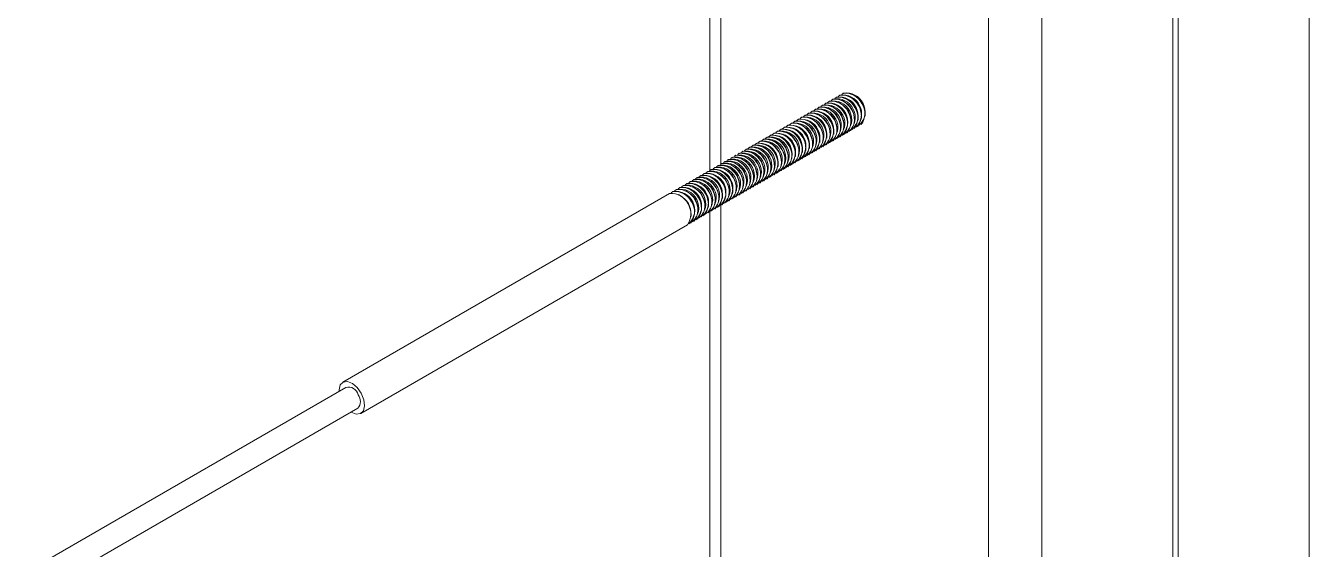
# Model space of a CAD drawing. Header units: inches. Extents: x 0.03 to 2.74, y 0.01 to 1.91.
# Drawn here: x 0.40792 to 0.45074, y 1.24958 to 1.26705 of the extents above; entities that cross this region are included whole.
import ezdxf

# ---------------------------------------------------------------- set-up
doc = ezdxf.new("R2010")
doc.units = ezdxf.units.IN
doc.header["$MEASUREMENT"] = 0

msp = doc.modelspace()

# ---------------------------------------------------------------- linework, layer by layer
at = {"color": 7, "linetype": 'Continuous', "lineweight": 15}
for p, q in [((0.430740750676758, 1.279199185334451), (0.4307407506767582, 1.26221828193191)), ((0.4507402994412916, 1.064080413434245), (0.4507402994412916, 1.278684088352935)), ((0.4463681724124529, 1.061556438224819), (0.4463681724124529, 1.27616011314351)), ((0.4461897182480105, 1.061453418828516), (0.4461897182480104, 1.276057093747207)), ((0.4400330495747479, 1.05892944361909), (0.4400330495747478, 1.273533118537781)), ((0.4418175912191718, 1.05892944361909), (0.4418175912191718, 1.273533118537781)), ((0.4347321685177494, 1.264527400171219), (0.4346711703643641, 1.264481641935795)), ((0.4347288227981207, 1.264526024769924), (0.4347199000898985, 1.264520873800109)), ((0.4347410912259715, 1.264532551141034), (0.4347288227981207, 1.264526024769924)), ((0.4348481637246371, 1.264594362778816), (0.4347871655710547, 1.264548604543178)), ((0.4348448180050083, 1.264592987377521), (0.4348358952967861, 1.264587836407706)), ((0.4348570864328592, 1.264599513748631), (0.4348448180050083, 1.264592987377521)), ((0.4349641589315247, 1.264661325386413), (0.4349101476692913, 1.264622823010091)), ((0.4349608132118958, 1.264659949985118), (0.4349518905036737, 1.264654799015303)), ((0.4349730816397466, 1.264666476356228), (0.4349608132118958, 1.264659949985118)), ((0.4350801541384121, 1.26472828799401), (0.4350261428761787, 1.264689785617688)), ((0.4350768084187834, 1.264726912592715), (0.4350678857105612, 1.2647217616229)), ((0.4350890768466343, 1.264733438963825), (0.4350768084187834, 1.264726912592715)), ((0.4351961493452998, 1.264795250601607), (0.4351421380830666, 1.264756748225285)), ((0.435198870968493, 1.264532284224316), (0.4351453434203065, 1.264563195066271)), ((0.4351928036256709, 1.264793875200312), (0.4351838809174488, 1.264788724230496)), ((0.4352050720535218, 1.264800401571422), (0.4351928036256709, 1.264793875200312)), ((0.4353148661753805, 1.264599246831913), (0.4352613386271939, 1.264630157673868)), ((0.4354308613822681, 1.26466620943951), (0.4353773338340816, 1.264697120281465)), ((0.4355468565891555, 1.264733172047107), (0.435493329040969, 1.264764082889063)), ((0.4340361972764242, 1.264125624525636), (0.4339751991227792, 1.264079866289931)), ((0.4340328515567953, 1.264124249124342), (0.4340239288485733, 1.264119098154526)), ((0.4340451199846462, 1.264130775495452), (0.4340328515567953, 1.264124249124342)), ((0.4341521924833117, 1.264192587133234), (0.4340981812210781, 1.264154084756912)), ((0.434148846763683, 1.264191211731939), (0.4341399240554608, 1.264186060762124)), ((0.4341611151915338, 1.264197738103049), (0.434148846763683, 1.264191211731939)), ((0.4342681876901991, 1.264259549740831), (0.4342071895365891, 1.264213791505163)), ((0.4342648419705704, 1.264258174339536), (0.4342559192623482, 1.26425302336972)), ((0.4342771103984213, 1.264264700710646), (0.4342648419705704, 1.264258174339536)), ((0.4343841828970868, 1.264326512348428), (0.4343301716348533, 1.264288009972106)), ((0.4343869045202802, 1.264063545971137), (0.4343333769720936, 1.264094456813092)), ((0.434380837177458, 1.264325136947133), (0.434371914469236, 1.264319985977318)), ((0.4343931056053089, 1.264331663318243), (0.434380837177458, 1.264325136947133)), ((0.4345001781039743, 1.264393474956025), (0.4344461668417406, 1.264354972579703)), ((0.4345028997271678, 1.264130508578734), (0.4344493721789813, 1.264161419420689)), ((0.4344968323843456, 1.26439209955473), (0.4344879096761234, 1.264386948584915)), ((0.4345091008121966, 1.26439862592584), (0.4344968323843456, 1.26439209955473)), ((0.4346161733108621, 1.264460437563622), (0.4345621620486285, 1.2644219351873)), ((0.4346188949340554, 1.264197471186331), (0.4345653673858687, 1.264228382028286)), ((0.434612827591233, 1.264459062162327), (0.434603904883011, 1.264453911192512)), ((0.434625096019084, 1.264465588533437), (0.434612827591233, 1.264459062162327)), ((0.4347348901409429, 1.264264433793928), (0.4346813625927563, 1.264295344635883)), ((0.4348508853478304, 1.264331396401525), (0.434797357799644, 1.26436230724348)), ((0.4349668805547179, 1.264398359009122), (0.4349133530065312, 1.264429269851078)), ((0.4350828757616054, 1.264465321616719), (0.4350293482134188, 1.264496232458675)), ((0.4359182039546999, 1.264028098206146), (0.4359182039546999, 1.264089909843928)), ((0.4332331535364333, 1.263662037242273), (0.4332208851085824, 1.263655510871163)), ((0.4333402260350987, 1.263723848880055), (0.433286214772865, 1.263685346503733)), ((0.43333688031547, 1.26372247347876), (0.4333279576072478, 1.263717322508944)), ((0.433349148743321, 1.26372899984987), (0.43333688031547, 1.26372247347876)), ((0.4334562212419864, 1.263790811487652), (0.4333952230880407, 1.263745053251619)), ((0.4334528755223575, 1.263789436086357), (0.4334439528141353, 1.263784285116542)), ((0.4334651439502084, 1.263795962457467), (0.4334528755223575, 1.263789436086357)), ((0.4335722164488739, 1.263857774095249), (0.4335182051866402, 1.263819271718927)), ((0.433568870729245, 1.263856398693954), (0.433559948021023, 1.263851247724138)), ((0.433581139157096, 1.263862925065064), (0.433568870729245, 1.263856398693954)), ((0.4336882116557613, 1.263924736702845), (0.4336342003935278, 1.263886234326524)), ((0.4336909332789547, 1.263661770325555), (0.4336374057307683, 1.26369268116751)), ((0.4336848659361327, 1.263923361301551), (0.4336759432279105, 1.263918210331735)), ((0.4336971343639835, 1.263929887672661), (0.4336848659361327, 1.263923361301551)), ((0.4338042068626488, 1.263991699310443), (0.433750195600415, 1.263953196934121)), ((0.4338069284858423, 1.263728732933152), (0.4337534009376558, 1.263759643775108)), ((0.4338008611430202, 1.263990323909148), (0.433791938434798, 1.263985172939333)), ((0.4338131295708711, 1.263996850280258), (0.4338008611430202, 1.263990323909148)), ((0.4339202020695364, 1.26405866191804), (0.4338661908073026, 1.264020159541718)), ((0.4339229236927298, 1.263795695540749), (0.4338693961445433, 1.263826606382704)), ((0.4339168563499078, 1.264057286516745), (0.4339079336416855, 1.264052135546929)), ((0.4339291247777586, 1.264063812887855), (0.4339168563499078, 1.264057286516745)), ((0.4340389188996175, 1.263862658148346), (0.4339853913514309, 1.263893568990301)), ((0.4341549141065051, 1.263929620755943), (0.4341013865583185, 1.263960531597898)), ((0.4342709093133927, 1.26399658336354), (0.434217381765206, 1.264027494205495)), ((0.4352222327133748, 1.263626322560564), (0.4352222327133748, 1.263688134198346)), ((0.4353382279202623, 1.263693285168161), (0.4353382279202623, 1.263755096805943)), ((0.4354542231271498, 1.263760247775758), (0.4354542231271498, 1.26382205941354)), ((0.4355702183340374, 1.263827210383355), (0.4355702183340374, 1.263889022021137)), ((0.4356687984104626, 1.263680837509461), (0.4356777211186848, 1.263685988479276)), ((0.4356862135409248, 1.263894172990952), (0.4356862135409248, 1.263955984628734)), ((0.4357847936173503, 1.263747800117058), (0.4357937163255723, 1.263752951086873)), ((0.4358022087478124, 1.263961135598549), (0.4358022087478124, 1.264022947236331)), ((0.4325282595868856, 1.263255110626876), (0.4324672614330046, 1.263209352390913)), ((0.4325249138672571, 1.263253735225581), (0.4325159911590349, 1.263248584255765)), ((0.432537182295108, 1.263260261596691), (0.4325249138672571, 1.263253735225581)), ((0.4326442547937734, 1.263322073234473), (0.4325902435315396, 1.26328357085815)), ((0.4326409090741447, 1.263320697833178), (0.4326319863659225, 1.263315546863363)), ((0.4326531775019955, 1.263327224204288), (0.4326409090741447, 1.263320697833178)), ((0.4327602500006611, 1.26338903584207), (0.4326992518469899, 1.263343277606336)), ((0.4327569042810322, 1.263387660440775), (0.4327479815728102, 1.26338250947096)), ((0.432769172708883, 1.263394186811885), (0.4327569042810322, 1.263387660440775)), ((0.4328762452075485, 1.263455998449667), (0.4328125220203978, 1.263407220590078)), ((0.4328728994879199, 1.263454623048372), (0.4328639767796976, 1.263449472078557)), ((0.4328851679157708, 1.263461149419482), (0.4328728994879199, 1.263454623048372)), ((0.4329922404144362, 1.263522961057264), (0.4329382291522024, 1.263484458680942)), ((0.4329949620376294, 1.263259994679973), (0.4329414344894428, 1.263290905521928)), ((0.4329888946948073, 1.263521585655969), (0.4329799719865853, 1.263516434686154)), ((0.4330011631226582, 1.263528112027079), (0.4329888946948073, 1.263521585655969)), ((0.4331082356213236, 1.263589923664861), (0.4330542243590896, 1.263551421288538)), ((0.433110957244517, 1.26332695728757), (0.4330574296963304, 1.263357868129525)), ((0.4331048899016949, 1.263588548263566), (0.4330959671934728, 1.26358339729375)), ((0.4331171583295459, 1.263595074634676), (0.4331048899016949, 1.263588548263566)), ((0.4332242308282113, 1.263656886272458), (0.4331632326746052, 1.263611128036795)), ((0.4332269524514045, 1.263393919895166), (0.4331734249032181, 1.263424830737122)), ((0.4332208851085824, 1.263655510871163), (0.4332119624003604, 1.263650359901348)), ((0.433342947658292, 1.263460882502764), (0.4332894201101054, 1.263491793344719)), ((0.4334589428651796, 1.263527845110361), (0.4334054153169932, 1.263558755952316)), ((0.4335749380720673, 1.263594807717958), (0.4335214105238806, 1.263625718559914)), ((0.4345262614720495, 1.263224546914982), (0.4345262614720495, 1.263286358552764)), ((0.4346422566789371, 1.263291509522579), (0.4346422566789371, 1.26335332116036)), ((0.4347582518858246, 1.263358472130176), (0.4347582518858246, 1.263420283767957)), ((0.4348742470927122, 1.263425434737773), (0.4348742470927122, 1.263487246375554)), ((0.4349728271691374, 1.263279061863879), (0.4349817498773594, 1.263284212833695)), ((0.4349902422995998, 1.26349239734537), (0.4349902422995998, 1.263554208983152)), ((0.4350888223760249, 1.263346024471476), (0.435097745084247, 1.263351175441291)), ((0.4351062375064872, 1.263559359952967), (0.4351062375064872, 1.263621171590749)), ((0.4352048175829126, 1.263412987079073), (0.4352137402911346, 1.263418138048888)), ((0.4353208127898001, 1.26347994968667), (0.4353297354980221, 1.263485100656485)), ((0.4354368079966877, 1.263546912294267), (0.4354457307049097, 1.263552063264082)), ((0.4355528032035751, 1.263613874901864), (0.4355617259117972, 1.263619025871679)), ((0.4318322883455605, 1.262853334981293), (0.4317712901918529, 1.26280757674552)), ((0.4318289426259319, 1.262851959579999), (0.4318200199177096, 1.262846808610183)), ((0.4318412110537826, 1.262858485951109), (0.4318289426259319, 1.262851959579999)), ((0.431948283552448, 1.26292029758889), (0.4318872853984915, 1.262874539352846)), ((0.4319449378328193, 1.262918922187596), (0.4319360151245972, 1.26291377121778)), ((0.4319572062606701, 1.262925448558706), (0.4319449378328193, 1.262918922187596)), ((0.4320642787593355, 1.262987260196488), (0.4320102674971016, 1.262948757820165)), ((0.4320609330397067, 1.262985884795193), (0.4320520103314847, 1.262980733825377)), ((0.4320732014675577, 1.262992411166303), (0.4320609330397067, 1.262985884795193)), ((0.4321802739662229, 1.263054222804085), (0.432119275812499, 1.263008464568293)), ((0.4321829955894166, 1.262791256426794), (0.43212946804123, 1.262822167268749)), ((0.4321769282465944, 1.26305284740279), (0.4321680055383721, 1.263047696432974)), ((0.4321891966744453, 1.2630593737739), (0.4321769282465944, 1.26305284740279)), ((0.4322962691731106, 1.263121185411682), (0.4322422579108769, 1.263082683035359)), ((0.4322989907963042, 1.262858219034391), (0.4322454632481175, 1.262889129876346)), ((0.4322929234534818, 1.263119810010386), (0.4322840007452599, 1.263114659040572)), ((0.4323051918813327, 1.263126336381497), (0.4322929234534818, 1.263119810010386)), ((0.4324122643799982, 1.263188148019279), (0.4323582531177644, 1.263149645642957)), ((0.4324149860031917, 1.262925181641988), (0.432361458455005, 1.262956092483943)), ((0.4324089186603695, 1.263186772617984), (0.4323999959521475, 1.263181621648169)), ((0.4324211870882204, 1.263193298989093), (0.4324089186603695, 1.263186772617984)), ((0.4325309812100791, 1.262992144249585), (0.4324774536618926, 1.26302305509154)), ((0.4326469764169669, 1.263059106857181), (0.4325934488687802, 1.263090017699138)), ((0.4327629716238543, 1.263126069464779), (0.4327094440756677, 1.263156980306734)), ((0.4328789668307419, 1.263193032072376), (0.4328254392825555, 1.263223942914331)), ((0.4337142950238364, 1.262755808661802), (0.4337142950238364, 1.262817620299584)), ((0.4338302902307241, 1.2628227712694), (0.433830290230724, 1.262884582907182)), ((0.4339462854376117, 1.262889733876997), (0.4339462854376117, 1.262951545514779)), ((0.4340622806444991, 1.262956696484594), (0.4340622806444991, 1.263018508122375)), ((0.4341608607209244, 1.2628103236107), (0.4341697834291465, 1.262815474580515)), ((0.4341782758513867, 1.263023659092191), (0.4341782758513867, 1.263085470729973)), ((0.4342768559278121, 1.262877286218297), (0.4342857786360341, 1.262882437188112)), ((0.4342942710582742, 1.263090621699788), (0.4342942710582742, 1.263152433337569)), ((0.4343928511346995, 1.262944248825894), (0.4344017738429218, 1.26294939979571)), ((0.4344102662651618, 1.263157584307385), (0.4344102662651618, 1.263219395945167)), ((0.434508846341587, 1.263011211433491), (0.4345177690498092, 1.263016362403306)), ((0.4346248415484747, 1.263078174041088), (0.4346337642566968, 1.263083325010903)), ((0.4347408367553622, 1.263145136648685), (0.4347497594635844, 1.263150287618501)), ((0.4348568319622498, 1.263212099256282), (0.4348657546704718, 1.263217250226097)), ((0.4310203218973477, 1.262384596728114), (0.430966310635114, 1.262346094351793)), ((0.4310169761777187, 1.26238322132682), (0.4310080534694967, 1.262378070357004)), ((0.4310292446055696, 1.26238974769793), (0.4310169761777187, 1.26238322132682)), ((0.4311363171042351, 1.262451559335712), (0.4310823058420013, 1.262413056959389)), ((0.4311329713846064, 1.262450183934416), (0.4311240486763842, 1.262445032964602)), ((0.4311452398124573, 1.262456710305527), (0.4311329713846064, 1.262450183934416)), ((0.4312523123111227, 1.262518521943309), (0.4311983010488892, 1.262480019566987)), ((0.4312489665914939, 1.262517146542014), (0.4312400438832717, 1.262511995572198)), ((0.4312612350193449, 1.262523672913124), (0.4312489665914939, 1.262517146542014)), ((0.4313683075180103, 1.262585484550906), (0.4313142962557766, 1.262546982174584)), ((0.4313649617983815, 1.26258410914961), (0.4313560390901594, 1.262578958179795)), ((0.4313772302262325, 1.262590635520721), (0.4313649617983815, 1.26258410914961)), ((0.4314843027248979, 1.262652447158503), (0.4314302914626642, 1.26261394478218)), ((0.4314870243480909, 1.262389480781212), (0.4314334967999044, 1.262420391623168)), ((0.4314809570052691, 1.262651071757207), (0.4314720342970468, 1.262645920787392)), ((0.4314932254331201, 1.262657598128318), (0.4314809570052691, 1.262651071757207)), ((0.4316002979317854, 1.262719409766099), (0.4315462866695517, 1.262680907389778)), ((0.4316030195549787, 1.262456443388809), (0.4315494920067921, 1.262487354230764)), ((0.4315969522121565, 1.262718034364805), (0.4315880295039345, 1.262712883394989)), ((0.4316092206400076, 1.262724560735915), (0.4315969522121565, 1.262718034364805)), ((0.4317162931386729, 1.262786372373697), (0.431662281876439, 1.262747869997374)), ((0.4317190147618662, 1.262523405996406), (0.4316654872136796, 1.262554316838361)), ((0.4317129474190442, 1.262784996972402), (0.431704024710822, 1.262779846002586)), ((0.431725215846895, 1.262791523343512), (0.4317129474190442, 1.262784996972402)), ((0.4318350099687538, 1.262590368604003), (0.4317814824205673, 1.262621279445958)), ((0.4319510051756414, 1.2626573312116), (0.4318974776274547, 1.262688242053555)), ((0.4320670003825288, 1.262724293819197), (0.4320134728343424, 1.262755204661152)), ((0.4330183237825113, 1.26235403301622), (0.4330183237825113, 1.262415844654003)), ((0.4331343189893987, 1.262420995623818), (0.4331343189893987, 1.2624828072616)), ((0.4332503141962863, 1.262487958231415), (0.4332503141962863, 1.262549769869197)), ((0.4333663094031738, 1.262554920839012), (0.4333663094031738, 1.262616732476793)), ((0.433464889479599, 1.262408547965118), (0.4334738121878213, 1.262413698934933)), ((0.4334823046100614, 1.262621883446609), (0.4334823046100614, 1.26268369508439)), ((0.4335808846864868, 1.262475510572715), (0.4335898073947087, 1.26248066154253)), ((0.4335982998169489, 1.262688846054206), (0.4335982998169489, 1.262750657691988)), ((0.4336968798933742, 1.262542473180312), (0.4337058026015964, 1.262547624150127)), ((0.4338128751002618, 1.262609435787909), (0.433821797808484, 1.262614586757724)), ((0.4339288703071493, 1.262676398395506), (0.4339377930153714, 1.262681549365321)), ((0.4340448655140368, 1.262743361003103), (0.4340537882222589, 1.262748511972918)), ((0.4303243506560222, 1.261982821082532), (0.4302633525021491, 1.261937062846579)), ((0.4303210049363934, 1.261981445681237), (0.4303120822281714, 1.261976294711422)), ((0.4303332733642442, 1.261987972052348), (0.4303210049363934, 1.261981445681237)), ((0.4304403458629097, 1.262049783690129), (0.4303793477092778, 1.262004025454438)), ((0.4304370001432808, 1.262048408288834), (0.430428077435059, 1.262043257319019)), ((0.4304492685711317, 1.262054934659945), (0.4304370001432808, 1.262048408288834)), ((0.4305563410697974, 1.262116746297726), (0.430502329807564, 1.262078243921405)), ((0.4305529953501686, 1.262115370896431), (0.4305440726419464, 1.262110219926616)), ((0.4305652637780194, 1.262121897267542), (0.4305529953501686, 1.262115370896431)), ((0.4306723362766849, 1.262183708905323), (0.430611360208231, 1.262137974689611)), ((0.4306750578998784, 1.261920742528033), (0.4306215303516917, 1.261951653369988)), ((0.4306689905570562, 1.262182333504029), (0.430660067848834, 1.262177182534213)), ((0.4306812589849072, 1.262188859875139), (0.4306689905570562, 1.262182333504029)), ((0.4307883314835725, 1.26225067151292), (0.4307273333296039, 1.262204913276863)), ((0.4307910531067659, 1.26198770513563), (0.4307375255585791, 1.262018615977585)), ((0.4307849857639437, 1.262249296111626), (0.4307760630557216, 1.26224414514181)), ((0.4307972541917945, 1.262255822482736), (0.4307849857639437, 1.262249296111626)), ((0.4309043266904601, 1.262317634120518), (0.4308503154282264, 1.262279131744195)), ((0.4309070483136535, 1.262054667743227), (0.4308535207654668, 1.262085578585182)), ((0.4309009809708312, 1.262316258719222), (0.4308920582626091, 1.262311107749407)), ((0.4309132493986821, 1.262322785090333), (0.4309009809708312, 1.262316258719222)), ((0.4310230435205408, 1.262121630350824), (0.4309695159723544, 1.262152541192779)), ((0.4311390387274284, 1.26218859295842), (0.4310855111792418, 1.262219503800376)), ((0.4312550339343159, 1.262255555566018), (0.4312015063861293, 1.262286466407973)), ((0.4313710291412035, 1.262322518173615), (0.4313175015930168, 1.26235342901557)), ((0.4323223525411858, 1.261952257370639), (0.4323223525411858, 1.262014069008421)), ((0.4324383477480732, 1.262019219978236), (0.4324383477480732, 1.262081031616018)), ((0.432554342954961, 1.262086182585833), (0.432554342954961, 1.262147994223615)), ((0.4326703381618485, 1.26215314519343), (0.4326703381618485, 1.262214956831212)), ((0.4327689182382736, 1.262006772319536), (0.4327778409464958, 1.262011923289351)), ((0.4327863333687361, 1.262220107801027), (0.4327863333687361, 1.262281919438809)), ((0.4328849134451613, 1.262073734927133), (0.4328938361533832, 1.262078885896948)), ((0.4329023285756235, 1.262287070408624), (0.4329023285756235, 1.262348882046406)), ((0.4330009086520489, 1.26214069753473), (0.4330098313602709, 1.262145848504545)), ((0.4331169038589364, 1.262207660142327), (0.4331258265671585, 1.262212811112142)), ((0.433232899065824, 1.262274622749924), (0.4332418217740461, 1.262279773719739)), ((0.4333488942727116, 1.262341585357521), (0.4333578169809336, 1.262346736327336)), ((0.4296283794146971, 1.26158104543695), (0.4295673592710428, 1.261535263277658)), ((0.429625033695068, 1.261579670035655), (0.4296161109868461, 1.26157451906584)), ((0.429637302122919, 1.261586196406766), (0.429625033695068, 1.261579670035655)), ((0.4297443746215846, 1.261648008044547), (0.4296903633593512, 1.261609505668226)), ((0.4297410289019557, 1.261646632643252), (0.4297321061937335, 1.261641481673437)), ((0.4297532973298067, 1.261653159014363), (0.4297410289019557, 1.261646632643252)), ((0.4298603698284721, 1.261714970652144), (0.4297993496645655, 1.261669188470815)), ((0.4298570241088432, 1.261713595250849), (0.4298481014006211, 1.261708444281034)), ((0.429869292536694, 1.26172012162196), (0.4298570241088432, 1.261713595250849)), ((0.4299763650353597, 1.261781933259741), (0.4299223537731263, 1.26174343088342)), ((0.4299790866585529, 1.261518966882451), (0.4299255591103662, 1.261549877724406)), ((0.4299730193157308, 1.261780557858446), (0.4299640966075087, 1.261775406888631)), ((0.4299852877435816, 1.261787084229557), (0.4299730193157308, 1.261780557858446)), ((0.4300923602422473, 1.261848895867338), (0.4300383489800139, 1.261810393491017)), ((0.4300950818654405, 1.261585929490048), (0.4300415543172539, 1.261616840332003)), ((0.4300890145226184, 1.261847520466044), (0.4300800918143963, 1.261842369496228)), ((0.4301012829504692, 1.261854046837154), (0.4300890145226184, 1.261847520466044)), ((0.4302083554491347, 1.261915858474935), (0.4301473793394701, 1.261870124214408)), ((0.4302110770723281, 1.261652892097644), (0.4301575495241415, 1.2616838029396)), ((0.4302050097295059, 1.26191448307364), (0.4301960870212838, 1.261909332103825)), ((0.4302172781573567, 1.261921009444751), (0.4302050097295059, 1.26191448307364)), ((0.4303270722792155, 1.261719854705242), (0.430273544731029, 1.261750765547197)), ((0.4304430674861032, 1.261786817312838), (0.4303895399379167, 1.261817728154794)), ((0.4305590626929907, 1.261853779920435), (0.4305055351448042, 1.261884690762391)), ((0.4315103860929728, 1.26148351911746), (0.4315103860929728, 1.261545330755242)), ((0.4316263812998603, 1.261550481725057), (0.4316263812998603, 1.261612293362839)), ((0.4317423765067479, 1.261617444332654), (0.4317423765067479, 1.261679255970436)), ((0.4318583717136353, 1.261684406940251), (0.4318583717136353, 1.261746218578033)), ((0.4319569517900608, 1.261538034066357), (0.431965874498283, 1.261543185036172)), ((0.431974366920523, 1.261751369547848), (0.431974366920523, 1.261813181185629)), ((0.4320729469969484, 1.261604996673954), (0.4320818697051705, 1.261610147643769)), ((0.4320903621274106, 1.261818332155445), (0.4320903621274106, 1.261880143793227)), ((0.4321889422038359, 1.261671959281551), (0.432197864912058, 1.261677110251366)), ((0.4322063573342982, 1.261885294763042), (0.4322063573342982, 1.261947106400823)), ((0.4323049374107236, 1.261738921889148), (0.4323138601189457, 1.261744072858963)), ((0.432420932617611, 1.261805884496745), (0.4324298553258333, 1.26181103546656)), ((0.4325369278244987, 1.261872847104342), (0.4325458505327207, 1.261877998074157)), ((0.4326529230313862, 1.261939809711939), (0.4326618457396083, 1.261944960681754)), ((0.429393043281293, 1.261445744820461), (0.4184984165420846, 1.255156410676158)), ((0.4294053117091439, 1.261452271191572), (0.429393043281293, 1.261445744820461)), ((0.4295123842078094, 1.261514082829353), (0.429451364074704, 1.261468300681538)), ((0.4295090384881805, 1.261512707428058), (0.4295001157799583, 1.261507556458243)), ((0.4295213069160315, 1.261519233799169), (0.4295090384881805, 1.261512707428058)), ((0.4297470962447778, 1.261385041667257), (0.4296935686965913, 1.261415952509212)), ((0.4298630914516655, 1.261452004274854), (0.4298095639034788, 1.261482915116809)), ((0.4308144148516476, 1.261081743471878), (0.4308144148516476, 1.261143555109659)), ((0.4309304100585351, 1.261148706079475), (0.4309304100585351, 1.261210517717256)), ((0.4310464052654228, 1.261215668687071), (0.4310464052654228, 1.261277480324853)), ((0.4311624004723102, 1.261282631294669), (0.4311624004723102, 1.261344442932451)), ((0.4312609805487356, 1.261136258420775), (0.4312699032569576, 1.26114140939059)), ((0.4312783956791979, 1.261349593902266), (0.4312783956791979, 1.261411405540048)), ((0.431376975755623, 1.261203221028372), (0.4313858984638451, 1.261208371998187)), ((0.4313943908860852, 1.261416556509863), (0.4313943908860852, 1.261478368147644)), ((0.4314929709625107, 1.261270183635969), (0.4315018936707327, 1.261275334605784)), ((0.4316089661693982, 1.261337146243566), (0.4316178888776202, 1.261342297213381)), ((0.4317249613762857, 1.261404108851163), (0.4317338840845078, 1.261409259820978)), ((0.4318409565831732, 1.26147107145876), (0.4318498792913955, 1.261476222428575)), ((0.4301184436103221, 1.260679967826295), (0.4301184436103221, 1.260741779464077)), ((0.4302344388172098, 1.260746930433892), (0.4302344388172098, 1.260808742071674)), ((0.4303504340240973, 1.260813893041489), (0.4303504340240973, 1.260875704679271)), ((0.4304490141005226, 1.260667520167596), (0.4304579368087448, 1.260672671137411)), ((0.4304664292309849, 1.260880855649086), (0.4304664292309849, 1.260942667286868)), ((0.4305650093074102, 1.260734482775193), (0.4305739320156322, 1.260739633745008)), ((0.4305824244378725, 1.260947818256684), (0.4305824244378725, 1.261009629894465)), ((0.4306810045142977, 1.26080144538279), (0.4306899272225199, 1.260806596352605)), ((0.4306984196447599, 1.261014780864281), (0.4306984196447599, 1.261076592502062)), ((0.4307407506767582, 1.260846306512159), (0.4307407506767582, 1.246515574011033)), ((0.4307969997211852, 1.260868407990387), (0.4308059224294074, 1.260873558960202)), ((0.4309129949280728, 1.260935370597984), (0.4309219176362948, 1.260940521567799)), ((0.4310289901349604, 1.261002333205581), (0.4310379128431824, 1.261007484175396)), ((0.4311449853418479, 1.261069295813178), (0.43115390805007, 1.261074446782993)), ((0.4190993292419862, 1.25411548656272), (0.4299939559811945, 1.260404820707023)), ((0.4301010284798598, 1.260466632344805), (0.430109951188082, 1.26047178331462)), ((0.4302170236867476, 1.260533594952402), (0.4302259463949695, 1.260538745922217)), ((0.4303330188936351, 1.260600557559999), (0.4303419416018571, 1.260605708529814)), ((0.4185985686587331, 1.254982923323922), (0.1554349125331755, 1.103061778375134)), ((0.1558355209997766, 1.102367828966175), (0.418999177125334, 1.254288973914963))]:
    msp.add_line(p, q, dxfattribs=at)
at = {"color": 8, "linetype": 'Continuous', "lineweight": 15}
for p, q in [((0.4311103413526282, 1.262436362634773), (0.4311103413526281, 1.278684088352935)), ((0.4311103413526282, 1.246733654713896), (0.4311103413526282, 1.261053453321131))]:
    msp.add_line(p, q, dxfattribs=at)
at = {"color": 7, "linetype": 'Continuous', "lineweight": 15, "flags": 128}
msp.add_lwpolyline([(0.4183745853171799, 1.254853620493132), (0.4183742708102556, 1.254900746596148), (0.4184131137217125, 1.255064460333724), (0.4185106849699355, 1.255162937047268), (0.4186521302168682, 1.255181184549837), (0.4188159157058694, 1.255116424824579), (0.4189771065809578, 1.254978516952616), (0.4191111629926003, 1.254788456157317), (0.4191976760673485, 1.25457517747186), (0.4192234749738151, 1.254371150642729), (0.4191846320623582, 1.254207436905154), (0.4190870608141352, 1.25410896019161), (0.4189456155672026, 1.25409071268904), (0.4187818300782014, 1.254155472414298), (0.4187751937837771, 1.25415967108417)], dxfattribs=at)
at = {"color": 7, "linetype": 'Continuous', "lineweight": 15}
for centre, radius, start, end in [((0.4348601922465484, 1.263924425595203), 0.0006164157805060331, 310.7385115249348, 101.9870464605489), ((0.434780391778579, 1.263865509344381), 0.000668198542289564, 325.2982331814767, 93.37183624837654), ((0.4349761874535434, 1.263991388202932), 0.0006164157803995078, 310.7385114856796, 101.9870464728514), ((0.4348963869854667, 1.263932471951978), 0.0006681985422894727, 325.2982331814713, 93.37183624837654), ((0.4350626456548399, 1.264043890021281), 0.0006252408054380481, 313.6079117946201, 99.0628652231133), ((0.4350123821923537, 1.263999434559574), 0.0006681985422897708, 325.2982331815114, 93.37183624834104), ((0.4351786408617273, 1.264110852628878), 0.0006252408054380569, 313.6079117946305, 99.06286522311832), ((0.4351283773992416, 1.264066397167172), 0.000668198542289564, 325.2982331814767, 93.37183624836227), ((0.4352946360686151, 1.264177815236475), 0.0006252408054380743, 313.6079117945981, 99.06286522312838), ((0.4347871695808282, 1.263865795835057), 0.0007833931360577167, 1.698964941720214, 58.29565852558414), ((0.4352443726061294, 1.264133359774769), 0.0006681985422892095, 325.298233181479, 93.37183624838715), ((0.4349031647877135, 1.263932758442653), 0.0007833931360600042, 1.698964941796803, 58.29565852549373), ((0.4350191599946027, 1.26399972105025), 0.0007833931360582781, 1.698964941735243, 58.29565852555468), ((0.4351351552014902, 1.264066683657848), 0.0007833931360581606, 1.698964941719251, 58.29565852556159), ((0.4341642210053647, 1.263522649949794), 0.0006164157803656273, 310.7385114732947, 101.9870464767707), ((0.4340844205372534, 1.263463733698798), 0.0006681985422897773, 325.2982331815319, 93.37183624835053), ((0.4342506792066271, 1.263575151768102), 0.0006252408054378331, 313.6079117946091, 99.06286522314302), ((0.434200415744141, 1.263530696306396), 0.0006681985422896202, 325.2982331815033, 93.37183624835754), ((0.4343962114191205, 1.263656575164965), 0.0006164157803846258, 310.738511480242, 101.9870464745758), ((0.4343164109510285, 1.263597658913992), 0.0006681985422897773, 325.2982331815319, 93.37183624835053), ((0.4345124252494189, 1.263723806005761), 0.0006161988611012168, 310.6586656163091, 102.0121114014401), ((0.4344324061579161, 1.263664621521589), 0.0006681985422895589, 325.2982331815135, 93.37183624835642), ((0.434628420456306, 1.263790768613358), 0.0006161988611015608, 310.6586656163752, 102.0121114013868), ((0.4340911983395034, 1.263464020189475), 0.0007833931360572662, 1.698964941704944, 58.2956585255947), ((0.4345484013648038, 1.263731584129187), 0.0006681985422896553, 325.2982331814822, 93.37183624835278), ((0.4347146600341773, 1.26384300219849), 0.0006252408054380245, 313.6079117946275, 99.06286522312155), ((0.4342071935463908, 1.263530982797072), 0.0007833931360576163, 1.698964941720575, 58.29565852559106), ((0.4346643965716911, 1.263798546736783), 0.0006681985422897773, 325.298233181506, 93.37183624835053), ((0.4343231887532784, 1.263597945404669), 0.0007833931360573217, 1.698964941704823, 58.29565852559979), ((0.4344391839601666, 1.263664908012266), 0.0007833931360567716, 1.698964941689915, 58.29565852562924), ((0.4345551791670531, 1.263731870619863), 0.0007833931360576546, 1.698964941704101, 58.29565852557562), ((0.4346711743739406, 1.26379883322746), 0.0007833931360576746, 1.698964941720334, 58.29565852558414), ((0.4333224819038233, 1.263039156522564), 0.0006254944586191278, 313.688256387232, 99.03730156814237), ((0.4332724540890406, 1.262994995445619), 0.0006681985422895745, 325.2982331815006, 93.37183624836115), ((0.4334387127584139, 1.263106413514923), 0.0006252408054381317, 313.6079117946672, 99.06286522311972), ((0.4333884492959285, 1.263061958053217), 0.0006681985422892095, 325.298233181479, 93.3718362483824), ((0.4335842449710909, 1.263187836912011), 0.0006164157802028633, 310.7385114133515, 101.9870464955646), ((0.4335044445028157, 1.263128920660813), 0.0006681985422894832, 325.2982331814952, 93.37183624836227), ((0.4337004588012062, 1.263255067752582), 0.0006161988611009761, 310.6586656163147, 102.0121114014646), ((0.4336204397097034, 1.26319588326841), 0.0006681985422893464, 325.298233181487, 93.37183624837766), ((0.433786698379077, 1.263307301337714), 0.0006252408054377948, 313.6079117946054, 99.0628652231631), ((0.43327923189129, 1.262995281936296), 0.0007833931360576163, 1.698964941720454, 58.29565852559106), ((0.4337364349165911, 1.263262845876007), 0.0006681985422892199, 325.2982331815027, 93.37183624838715), ((0.4339324492149808, 1.263388992967776), 0.0006161988611011693, 310.6586656163673, 102.0121114014351), ((0.4333952270981768, 1.263062244543892), 0.0007833931360584609, 1.698964941734882, 58.29565852555285), ((0.4338524301234782, 1.263329808483604), 0.0006681985422897708, 325.2982331815427, 93.37183624834104), ((0.4340186887928518, 1.263441226552908), 0.0006252408054379403, 313.6079117946489, 99.06286522314302), ((0.4335112223050611, 1.263129207151487), 0.0007833931360615979, 1.69896494184177, 58.29565852543115), ((0.4339684253303659, 1.263396771091201), 0.000668198542289562, 325.2982331815162, 93.37183624836115), ((0.4336272175119529, 1.263196169759087), 0.0007833931360576163, 1.698964941704583, 58.29565852559106), ((0.4337432127188397, 1.263263132366683), 0.0007833931360582781, 1.698964941735243, 58.29565852554615), ((0.4338592079257284, 1.263330094974281), 0.0007833931360571939, 1.698964941688952, 58.29565852561016), ((0.4339752031326162, 1.263397057581878), 0.0007833931360568026, 1.698964941657208, 58.29565852561036), ((0.4326562833159546, 1.262652136051191), 0.0006164157802384671, 310.738511426345, 101.9870464914806), ((0.4325764828477154, 1.262593219800038), 0.000668198542289564, 325.2982331814767, 93.37183624837178), ((0.4327724971461054, 1.262719366891806), 0.0006161988611014245, 310.6586656163517, 102.0121114014265), ((0.4326924780546028, 1.262660182407634), 0.000668198542289562, 325.2982331815135, 93.37183624836115), ((0.4328585010763116, 1.262771306092223), 0.0006254944585780078, 313.6882563741368, 99.0373015723043), ((0.4328084732614902, 1.262727145015231), 0.0006681985422899956, 325.2982331815373, 93.37183624834466), ((0.4329744962831758, 1.262838268699791), 0.0006254944586028704, 313.6882563819931, 99.03730156978988), ((0.4329244684683783, 1.262794107622829), 0.0006681985422895536, 325.298233181453, 93.37183624838129), ((0.4331204827667681, 1.262920254714597), 0.0006161988611013016, 310.65866561635, 102.012111401425), ((0.4325832606499646, 1.262593506290713), 0.0007833931360576746, 1.698964941720334, 58.29565852558414), ((0.4330404636752656, 1.262861070230425), 0.000668198542289564, 325.2982331814767, 93.37183624836227), ((0.433206722344639, 1.262972488299729), 0.0006252408054380743, 313.6079117946843, 99.06286522312838), ((0.4326992558568523, 1.262660468898311), 0.0007833931360576163, 1.698964941720454, 58.29565852559106), ((0.4331564588821534, 1.262928032838023), 0.0006681985422893536, 325.2982331814843, 93.37183624838129), ((0.4328152510637418, 1.262727431505908), 0.0007833931360556215, 1.698964941659857, 58.29565852567272), ((0.4329312462706318, 1.262794394113507), 0.0007833931360533933, 1.698964941567877, 58.29565852578203), ((0.4330472414775168, 1.262861356721103), 0.0007833931360556863, 1.698964941643383, 58.29565852566581), ((0.4331632366844015, 1.262928319328698), 0.0007833931360586666, 1.6989649417344, 58.29565852553904), ((0.4319603120745351, 1.262250360405493), 0.0006164157803318531, 310.7385114608264, 101.9870464806713), ((0.4318805116063899, 1.262191444154455), 0.0006681985422897805, 325.2982331815346, 93.3718362483553), ((0.4320763072815583, 1.262317323013257), 0.0006164157801972814, 310.7385114112311, 101.987046496226), ((0.4319965068132774, 1.262258406762052), 0.0006681985422894481, 325.2982331815162, 93.37183624836227), ((0.4321925211116673, 1.262384553853821), 0.0006161988611012778, 310.6586656163791, 102.0121114014199), ((0.432112502020165, 1.262325369369649), 0.0006681985422897805, 325.2982331815292, 93.3718362483553), ((0.4323082976952061, 1.262451248228295), 0.0006164157803231743, 310.7385114576008, 101.9870464816594), ((0.4322284972270526, 1.262392331977247), 0.0006681985422894376, 325.2982331814925, 93.37183624836703), ((0.4323947558964256, 1.262503750046549), 0.0006252408054384429, 313.6079117947064, 99.06286522308177), ((0.4318872894086401, 1.262191730645132), 0.0007833931360569268, 1.698964941689433, 58.29565852559145), ((0.4323444924339401, 1.262459294584843), 0.0006681985422894376, 325.2982331814925, 93.37183624836703), ((0.4325405067323304, 1.262585441676612), 0.0006161988611012419, 310.6586656163439, 102.0121114014459), ((0.4320032846155266, 1.262258693252728), 0.0007833931360580093, 1.698964941752198, 58.2956585255754), ((0.4324604876408279, 1.26252625719244), 0.0006681985422895719, 325.2982331815156, 93.37183624837542), ((0.4321192798224152, 1.262325655860326), 0.0007833931360568591, 1.698964941689674, 58.29565852561888), ((0.4322352750293068, 1.262392618467925), 0.0007833931360529279, 1.698964941551885, 58.29565852576334), ((0.4323512702361895, 1.26245958107552), 0.0007833931360576746, 1.698964941720334, 58.29565852558414), ((0.4324672654430775, 1.262526543683117), 0.0007833931360574704, 1.698964941721056, 58.29565852560832), ((0.4311485642496798, 1.261781890385448), 0.0006161988611011445, 310.6586656163013, 102.0121114014452), ((0.4310685451581768, 1.261722705901276), 0.0006681985422896202, 325.2982331815033, 93.37183624835642), ((0.4312645594565669, 1.261848852993045), 0.0006161988611012654, 310.6586656163461, 102.0121114014156), ((0.4311845403650649, 1.261789668508873), 0.0006681985422893814, 325.2982331814659, 93.37183624838605), ((0.4313805546634543, 1.261915815600641), 0.0006161988611015723, 310.6586656163539, 102.0121114013919), ((0.4313005355719525, 1.26185663111647), 0.0006681985422894271, 325.2982331814687, 93.37183624838129), ((0.4314965498703422, 1.261982778208239), 0.0006161988611014013, 310.6586656163634, 102.0121114014164), ((0.43141653077884, 1.261923593724067), 0.0006681985422894271, 325.2982331814687, 93.37183624838129), ((0.4316125450772298, 1.262049740815836), 0.0006161988611012073, 310.6586656163556, 102.0121114014308), ((0.4310753229604199, 1.261722992391949), 0.0007833931360640234, 1.698964941933991, 58.29565852533038), ((0.4315325259857277, 1.261990556331664), 0.0006681985422892095, 325.298233181479, 93.37183624838715), ((0.4317285402841176, 1.262116703423433), 0.0006161988611010248, 310.6586656163439, 102.0121114014502), ((0.4311913181673141, 1.261789954999549), 0.0007833931360577177, 1.698964941720816, 58.29565852560994), ((0.4316485211926151, 1.262057518939261), 0.0006681985422892095, 325.298233181479, 93.3718362483824), ((0.4318445354910049, 1.26218366603103), 0.000616198861101097, 310.6586656163595, 102.0121114014351), ((0.4313073133742011, 1.261856917607147), 0.0007833931360579875, 1.698964941703379, 58.29565852556688), ((0.4317645163995022, 1.262124481546858), 0.0006681985422896307, 325.2982331815271, 93.37183624835278), ((0.431423308581083, 1.26192388021474), 0.0007833931360638015, 1.698964941934472, 58.29565852533567), ((0.4315393037879766, 1.26199084282234), 0.0007833931360578927, 1.698964941752679, 58.29565852558922), ((0.4316552989948649, 1.262057805429938), 0.0007833931360567471, 1.698964941657329, 58.29565852560873), ((0.4317712942017513, 1.262124768037534), 0.0007833931360582292, 1.698964941751596, 58.29565852555814), ((0.4304523743850876, 1.261379846506843), 0.0006164157802417774, 310.7385114276079, 101.9870464910855), ((0.4303725739168512, 1.261320930255694), 0.0006681985422899891, 325.2982331815455, 93.37183624833517), ((0.4305385969385375, 1.261432053940255), 0.0006254944586023501, 313.6882563819423, 99.03730156984464), ((0.4304885691237388, 1.261387892863291), 0.0006681985422899891, 325.2982331815455, 93.37183624833517), ((0.430654827793113, 1.261499310932595), 0.0006252408054376875, 313.6079117945656, 99.06286522316633), ((0.4306045643306267, 1.261454855470888), 0.0006681985422895589, 325.2982331815189, 93.37183624835642), ((0.4308003479567618, 1.261580719553198), 0.0006164277321899881, 310.7429114698668, 101.9856657303553), ((0.4307205595375145, 1.261521818078486), 0.000668198542289564, 325.2982331814767, 93.37183624835754), ((0.4308865825593977, 1.261632941763293), 0.0006254944583898518, 313.6882563145984, 99.0373015912565), ((0.4303793517191016, 1.261321216746371), 0.0007833931360572232, 1.698964941705184, 58.29565852560669), ((0.430836554744402, 1.261588780686082), 0.0006681985422894376, 325.2982331814925, 93.37183624837178), ((0.4310325690427921, 1.261714927777851), 0.0006161988611014214, 310.6586656162996, 102.0121114014351), ((0.4304953469259901, 1.261388179353968), 0.0007833931360565674, 1.698964941690878, 58.29565852565344), ((0.4309525499512893, 1.261655743293679), 0.0006681985422897773, 325.2982331815217, 93.37183624835053), ((0.4306113421328777, 1.261455141961566), 0.0007833931360559638, 1.698964941642781, 58.29565852564509), ((0.4307273373397631, 1.261522104569161), 0.000783393136058533, 1.698964941784061, 58.29565852557521), ((0.4308433325466507, 1.261589067176758), 0.0007833931360580385, 1.698964941735845, 58.29565852557195), ((0.4309593277535382, 1.261656029784355), 0.0007833931360583441, 1.698964941751596, 58.29565852556667), ((0.4296106482088584, 1.260896369222347), 0.000625480546606027, 313.6838496378782, 99.03870315242607), ((0.4297564151421059, 1.260978085576284), 0.0006164038782063386, 310.7341298280669, 101.9884215147342), ((0.4296766026755263, 1.260919154610112), 0.000668198542289564, 325.2982331814767, 93.37183624836703), ((0.4298428613449, 1.261030572679416), 0.0006252408054377948, 313.6079117946054, 99.06286522313479), ((0.4297925978824138, 1.260986117217709), 0.0006681985422895745, 325.2982331815006, 93.37183624834803), ((0.4299884055669729, 1.261112010805082), 0.0006164038672034078, 310.7341257774752, 101.9884227859027), ((0.4299085930893013, 1.261053079825306), 0.000668198542289562, 325.2982331815373, 93.37183624836115), ((0.4300748517586752, 1.26116449789461), 0.0006252408054377181, 313.6079117945981, 99.06286522314485), ((0.4300245882961888, 1.261120042432903), 0.0006681985422897773, 325.2982331815217, 93.37183624835053), ((0.4302206025945797, 1.261246189524672), 0.0006161988611008423, 310.6586656162582, 102.0121114014697), ((0.4296833804777749, 1.260919441100788), 0.0007833931360585, 1.698964941734761, 58.29565852554941), ((0.4301405835030762, 1.2611870050405), 0.0006681985422897643, 325.2982331815325, 93.37183624833153), ((0.4303355799638786, 1.261311905289179), 0.0006172078480848581, 311.0302569390427, 101.8956050384409), ((0.4297993756846626, 1.260986403708385), 0.0007833931360584316, 1.698964941735002, 58.29565852555631), ((0.430256578709964, 1.261253967648097), 0.0006681985422896658, 325.298233181506, 93.37183624836227), ((0.4299153708915524, 1.261053366315983), 0.0007833931360560438, 1.698964941642781, 58.29565852565363), ((0.4300313660984378, 1.261120328923579), 0.0007833931360583441, 1.698964941767829, 58.29565852556667), ((0.4301473613053259, 1.261187291531176), 0.0007833931360576746, 1.698964941736567, 58.29565852558414), ((0.4302633565122129, 1.261254254138773), 0.0007833931360583956, 1.698964941751235, 58.29565852554778), ((0.4294446122617512, 1.260785229394918), 0.0006681985422897009, 325.2982331814849, 93.37183624836227), ((0.4295606074686389, 1.260852192002515), 0.0006681985422894376, 325.2982331814925, 93.37183624836703), ((0.4293353948571126, 1.260718553277997), 0.0007833931360580969, 1.698964941735845, 58.29565852556504), ((0.4294513900640001, 1.260785515885594), 0.0007833931360581844, 1.698964941719251, 58.29565852555468), ((0.4295673852708828, 1.260852478493188), 0.0007833931360633089, 1.698964941919804, 58.29565852538056), ((0.4186848377458984, 1.254663802806145), 0.0003305756498352678, 12.90292551369698, 105.1274036249681), ((0.4187441683838588, 1.254517850645879), 0.0003426572867839349, 318.0912291584682, 39.89395739259835)]:
    msp.add_arc(centre, radius, start, end, dxfattribs=at)

doc.saveas('drawing.dxf')
